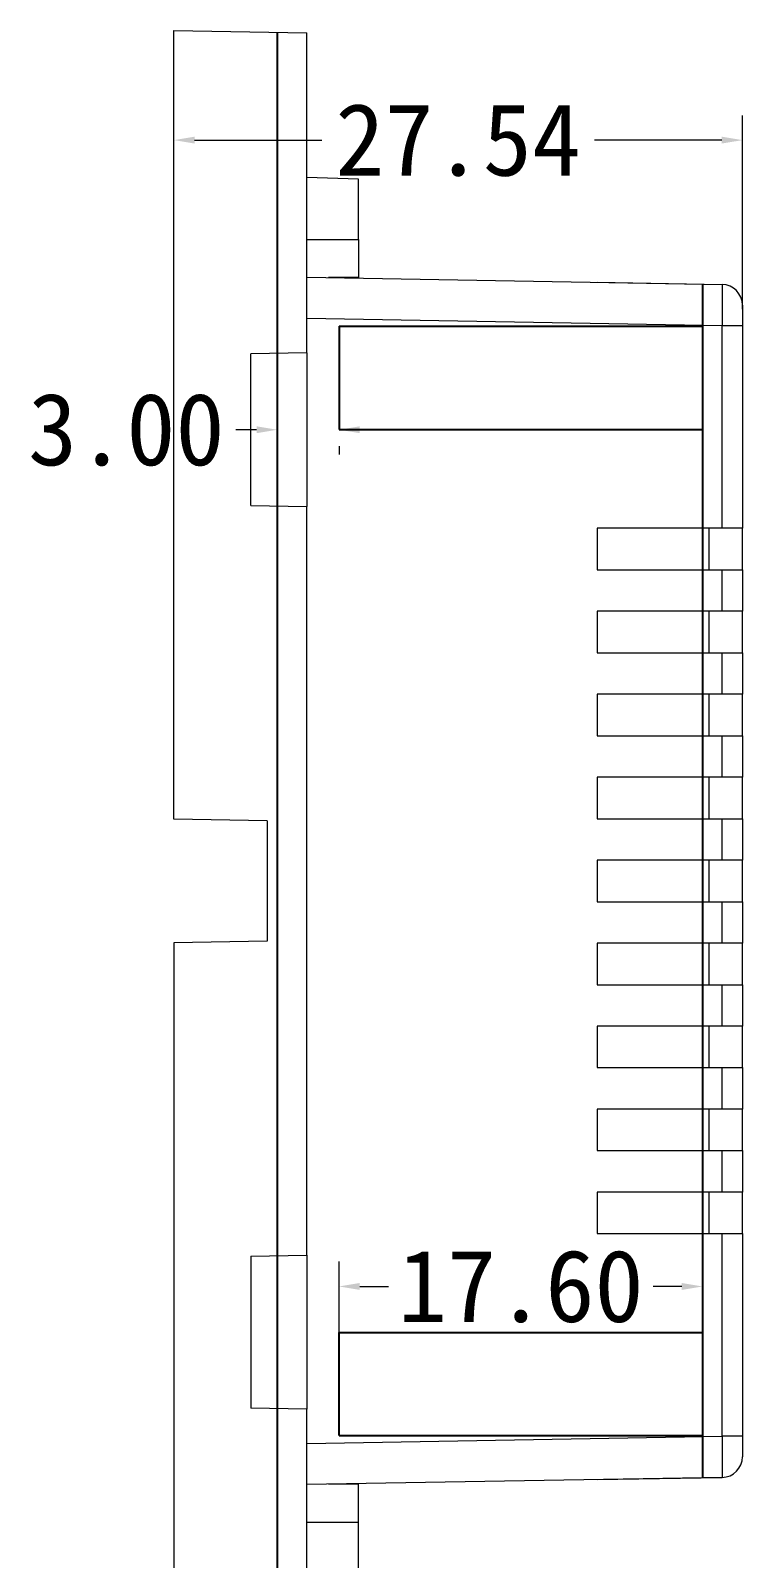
# Model space of a CAD drawing. Header units: millimetres. Extents: x -1114 to 3105, y -1284 to 1790.
# Drawn here: x 971.2 to 1005.7, y 558.3 to 632.4 of the extents above; entities that cross this region are included whole.
import ezdxf

# ---------------------------------------------------------------- set-up
doc = ezdxf.new("R2010")
doc.units = ezdxf.units.MM
doc.layers.add('core', color=7, linetype='Continuous', lineweight=20)
doc.styles.add('mould', font='', dxfattribs={"height": 3.5})
doc.styles.get('mould').set_extended_font_data('SimSun')
doc.dimstyles.new('mould', dxfattribs={"dimtxt": 2, "dimasz": 1, "dimexe": 1.2, "dimexo": 0.8, "dimgap": 0.6, "dimtad": 0, "dimzin": 1, "dimdsep": 46, "dimtxsty": 'mould', "dimcen": 0, "dimclrd": 6, "dimclre": 3, "dimclrt": 1, "dimazin": 0, "dimtp": 0.05, "dimtm": 0.05, "dimtfac": 1, "dimtofl": 0, "dimtmove": 0, "dimatfit": 3, "dimfxl": 1, "dimlwd": 0, "dimlwe": 0, "dimarcsym": 0})

# ---------------------------------------------------------------- blocks, each defined once
blk = doc.blocks.new('*D110')
at = {"color": 3, "lineweight": 0}
for p, q in [((978.166, 618.849), (978.166, 628.242)), ((1005.702, 618.849), (1005.702, 628.242))]:
    blk.add_line(p, q, dxfattribs=at)
at = {"color": 6, "lineweight": 0}
for p, q in [((979.166, 627.042), (985.326, 627.042)), ((1004.702, 627.042), (998.542, 627.042))]:
    blk.add_line(p, q, dxfattribs=at)
at = {"color": 6}
for points in [[(979.166, 627.209), (979.166, 626.876), (978.166, 627.042)], [(1004.702, 627.209), (1004.702, 626.876), (1005.702, 627.042)]]:
    blk.add_solid(points, dxfattribs=at)
at = {"layer": 'Defpoints', "color": 0}
for p in [(978.166, 627.042), (978.166, 618.049), (1005.702, 618.049)]:
    blk.add_point(p, dxfattribs=at)
at = {"color": 1, "insert": (991.934, 627.042), "char_height": 3.5, "attachment_point": 5, "style": 'mould'}
blk.add_mtext('27.54', dxfattribs=at)
blk = doc.blocks.new('*D111')
at = {"color": 3, "lineweight": 0}
for p, q in [((986.166, 567.583), (986.166, 572.709)), ((1003.766, 567.581), (1003.766, 572.707))]:
    blk.add_line(p, q, dxfattribs=at)
at = {"color": 6, "lineweight": 0}
for p, q in [((987.166, 571.509), (988.552, 571.509)), ((1002.766, 571.508), (1001.38, 571.508))]:
    blk.add_line(p, q, dxfattribs=at)
at = {"color": 6}
for points in [[(987.166, 571.675), (987.166, 571.342), (986.166, 571.509)], [(1002.766, 571.674), (1002.766, 571.341), (1003.766, 571.507)]]:
    blk.add_solid(points, dxfattribs=at)
at = {"layer": 'Defpoints', "color": 0}
for p in [(986.166, 571.509), (986.166, 566.783), (1003.766, 566.781)]:
    blk.add_point(p, dxfattribs=at)
at = {"color": 1, "insert": (994.966, 571.508), "char_height": 3.5, "attachment_point": 5, "rotation": 359.99591, "style": 'mould'}
blk.add_mtext('17.60', dxfattribs=at)
blk = doc.blocks.new('*D112')
at = {"color": 6, "lineweight": 0}
for p, q in [((982.166, 613.011), (981.166, 613.011)), ((987.166, 613.011), (988.166, 613.011))]:
    blk.add_line(p, q, dxfattribs=at)
at = {"color": 3, "lineweight": 0}
for p, q in [((983.166, 612.224), (983.166, 611.811)), ((986.166, 612.224), (986.166, 611.811))]:
    blk.add_line(p, q, dxfattribs=at)
at = {"color": 6}
for points in [[(982.166, 613.178), (982.166, 612.845), (983.166, 613.011)], [(987.166, 613.178), (987.166, 612.845), (986.166, 613.011)]]:
    blk.add_solid(points, dxfattribs=at)
at = {"layer": 'Defpoints', "color": 0}
for p in [(983.166, 613.024), (983.166, 613.011), (986.166, 613.024)]:
    blk.add_point(p, dxfattribs=at)
at = {"color": 1, "insert": (975.86, 613.011), "char_height": 3.5, "attachment_point": 5, "style": 'mould'}
blk.add_mtext('3.00', dxfattribs=at)

msp = doc.modelspace()

# ---------------------------------------------------------------- linework, layer by layer
at = {"color": 155}
msp.add_line((983.166, 632.263), (983.166, 550.043), dxfattribs=at)
at = {"color": 4}
for p, q in [((1003.766, 620.065), (1003.766, 562.241)), ((986.166, 618.024), (1003.766, 618.024)), ((986.166, 618.024), (986.166, 613.024)), ((986.166, 613.024), (1003.766, 613.024)), ((986.166, 564.283), (986.166, 569.283)), ((986.166, 569.283), (1003.766, 569.283)), ((986.166, 564.283), (1003.766, 564.283))]:
    msp.add_line(p, q, dxfattribs=at)
at = {"layer": 'core', "color": 155, "linetype": 'Continuous', "lineweight": 9}
for p, q in [((978.166, 594.147), (978.166, 632.35)), ((978.166, 632.35), (984.597, 632.238)), ((984.597, 616.736), (984.597, 632.238)), ((987.11, 625.15), (984.597, 625.238)), ((987.11, 622.223), (987.11, 625.15)), ((984.597, 622.223), (987.11, 622.223)), ((987.11, 622.223), (987.11, 620.382)), ((984.597, 620.4), (1004.72, 620.049)), ((987.11, 620.382), (985.646, 620.382)), ((998.667, 620.154), (1004.72, 620.049)), ((1005.702, 619.049), (1005.702, 618.049)), ((1004.72, 618.049), (984.597, 618.4)), ((1005.702, 618.297), (1005.702, 613.503)), ((1004.72, 608.238), (1004.72, 618.049)), ((1005.702, 618.049), (1004.72, 618.049)), ((1005.702, 618.049), (1005.702, 608.238)), ((984.597, 616.736), (981.884, 616.689)), ((981.884, 609.334), (981.884, 616.689)), ((984.597, 616.736), (984.597, 609.287)), ((981.884, 609.334), (984.597, 609.287)), ((984.597, 573.02), (984.597, 609.287)), ((998.667, 608.238), (998.667, 606.228)), ((1004.72, 608.238), (998.667, 608.238)), ((1004.093, 606.228), (1004.093, 608.238)), ((1005.702, 608.238), (1004.72, 608.238)), ((1005.702, 606.228), (1005.702, 608.238)), ((998.667, 606.228), (1004.72, 606.228)), ((1004.72, 606.228), (1005.702, 606.228)), ((1004.72, 604.218), (1004.72, 606.228)), ((1005.702, 606.228), (1005.702, 604.218)), ((998.667, 604.218), (998.667, 602.208)), ((1004.72, 604.218), (998.667, 604.218)), ((1004.093, 602.208), (1004.093, 604.218)), ((1005.702, 604.218), (1004.72, 604.218)), ((1005.702, 602.208), (1005.702, 604.218)), ((998.667, 602.208), (1004.72, 602.208)), ((1004.72, 602.208), (1005.702, 602.208)), ((1004.72, 600.198), (1004.72, 602.208)), ((1005.702, 602.208), (1005.702, 600.198)), ((998.667, 600.198), (998.667, 598.188)), ((1004.72, 600.198), (998.667, 600.198)), ((1004.093, 598.188), (1004.093, 600.198)), ((1005.702, 600.198), (1004.72, 600.198)), ((1005.702, 598.188), (1005.702, 600.198)), ((998.667, 598.188), (1004.72, 598.188)), ((1004.72, 598.188), (1005.702, 598.188)), ((1004.72, 596.178), (1004.72, 598.188)), ((1005.702, 598.188), (1005.702, 596.178)), ((998.667, 596.178), (998.667, 594.168)), ((1004.72, 596.178), (998.667, 596.178)), ((1004.093, 594.168), (1004.093, 596.178)), ((1005.702, 596.178), (1004.72, 596.178)), ((1005.702, 594.168), (1005.702, 596.178)), ((982.688, 594.068), (978.166, 594.147)), ((982.688, 594.068), (982.688, 588.239)), ((998.667, 594.168), (1004.72, 594.168)), ((1004.72, 594.168), (1005.702, 594.168)), ((1004.72, 592.158), (1004.72, 594.168)), ((1005.702, 594.168), (1005.702, 592.158)), ((998.667, 592.158), (998.667, 590.148)), ((1004.72, 592.158), (998.667, 592.158)), ((1004.093, 590.148), (1004.093, 592.158)), ((1005.702, 592.158), (1004.72, 592.158)), ((1005.702, 590.148), (1005.702, 592.158)), ((998.667, 590.148), (1004.72, 590.148)), ((1004.72, 588.138), (1004.72, 590.148)), ((1004.72, 590.148), (1005.702, 590.148)), ((1005.702, 590.148), (1005.702, 588.138)), ((982.688, 588.239), (978.166, 588.16)), ((978.166, 588.16), (978.166, 549.956)), ((1004.72, 588.138), (998.667, 588.138)), ((998.667, 588.138), (998.667, 586.128)), ((1004.093, 586.128), (1004.093, 588.138)), ((1005.702, 588.138), (1004.72, 588.138)), ((1005.702, 586.128), (1005.702, 588.138)), ((998.667, 586.128), (1004.72, 586.128)), ((1004.72, 586.128), (1005.702, 586.128)), ((1004.72, 584.118), (1004.72, 586.128)), ((1005.702, 586.128), (1005.702, 584.118)), ((1004.72, 584.118), (998.667, 584.118)), ((998.667, 584.118), (998.667, 582.108)), ((1004.093, 582.108), (1004.093, 584.118)), ((1005.702, 584.118), (1004.72, 584.118)), ((1005.702, 582.108), (1005.702, 584.118)), ((998.667, 582.108), (1004.72, 582.108)), ((1004.72, 582.108), (1005.702, 582.108)), ((1004.72, 580.098), (1004.72, 582.108)), ((1005.702, 582.108), (1005.702, 580.098)), ((998.667, 580.098), (998.667, 578.088)), ((1004.72, 580.098), (998.667, 580.098)), ((1004.093, 578.088), (1004.093, 580.098)), ((1005.702, 580.098), (1004.72, 580.098)), ((1005.702, 578.088), (1005.702, 580.098)), ((998.667, 578.088), (1004.72, 578.088)), ((1004.72, 578.088), (1005.702, 578.088)), ((1004.72, 576.078), (1004.72, 578.088)), ((1005.702, 578.088), (1005.702, 576.078)), ((998.667, 576.078), (998.667, 574.068)), ((1004.72, 576.078), (998.667, 576.078)), ((1004.093, 574.068), (1004.093, 576.078)), ((1005.702, 576.078), (1004.72, 576.078)), ((1005.702, 574.068), (1005.702, 576.078)), ((998.667, 574.068), (1004.72, 574.068)), ((1004.72, 574.068), (1005.702, 574.068)), ((1004.72, 564.257), (1004.72, 574.068)), ((1005.702, 574.068), (1005.702, 564.257)), ((981.884, 572.972), (984.597, 573.02)), ((981.884, 572.972), (981.884, 565.618)), ((984.597, 573.02), (984.597, 565.57)), ((1005.702, 568.803), (1005.702, 564.009)), ((984.597, 565.57), (981.884, 565.618)), ((984.597, 550.068), (984.597, 565.57)), ((984.597, 563.906), (1004.72, 564.257)), ((1005.702, 564.257), (1004.72, 564.257)), ((1005.702, 564.257), (1005.702, 563.257)), ((1004.72, 562.258), (984.597, 561.906)), ((987.11, 561.925), (985.646, 561.925)), ((987.11, 560.083), (987.11, 561.925)), ((998.667, 562.152), (1004.72, 562.258)), ((984.597, 560.083), (987.11, 560.083)), ((987.11, 557.156), (987.11, 560.083))]:
    msp.add_line(p, q, dxfattribs=at)
for centre, start, end in [((1004.702, 619.049), 0, 89), ((1004.702, 563.257), 271, 0)]:
    msp.add_arc(centre, 1, start, end, dxfattribs=at)
at = {"layer": 'core', "color": 155, "linetype": 'Continuous', "lineweight": 9, "extrusion": (0, 0, -1)}
for centre, major_axis, start_param, end_param in [((1004.702, 618.049), (0.017, 2), 0.000076, 1.570568), ((1004.702, 564.258), (0.017, -2), 4.712617, 6.283109)]:
    msp.add_ellipse(centre, major_axis=major_axis, ratio=0.008724, start_param=start_param, end_param=end_param, dxfattribs=at)

# ---------------------------------------------------------------- dimensions: what is measured, and where the dimension line sits
at = {"color": 1}
for p1, p2, distance, picture, middle in [((1005.702, 618.049), (978.166, 618.049), -8.993, '*D110', (991.934, 627.042)), ((986.166, 613.024), (983.166, 613.024), 0.012, '*D112', (975.86, 613.011)), ((1003.766, 566.781), (986.166, 566.783), -4.726, '*D111', (994.966, 571.508))]:
    dim = msp.add_aligned_dim(p1=p1, p2=p2, distance=distance, dimstyle='mould', dxfattribs=at)
    dim.commit()
    dim.dimension.update_dxf_attribs({"geometry": picture, "text_midpoint": middle})

doc.saveas('drawing.dxf')
